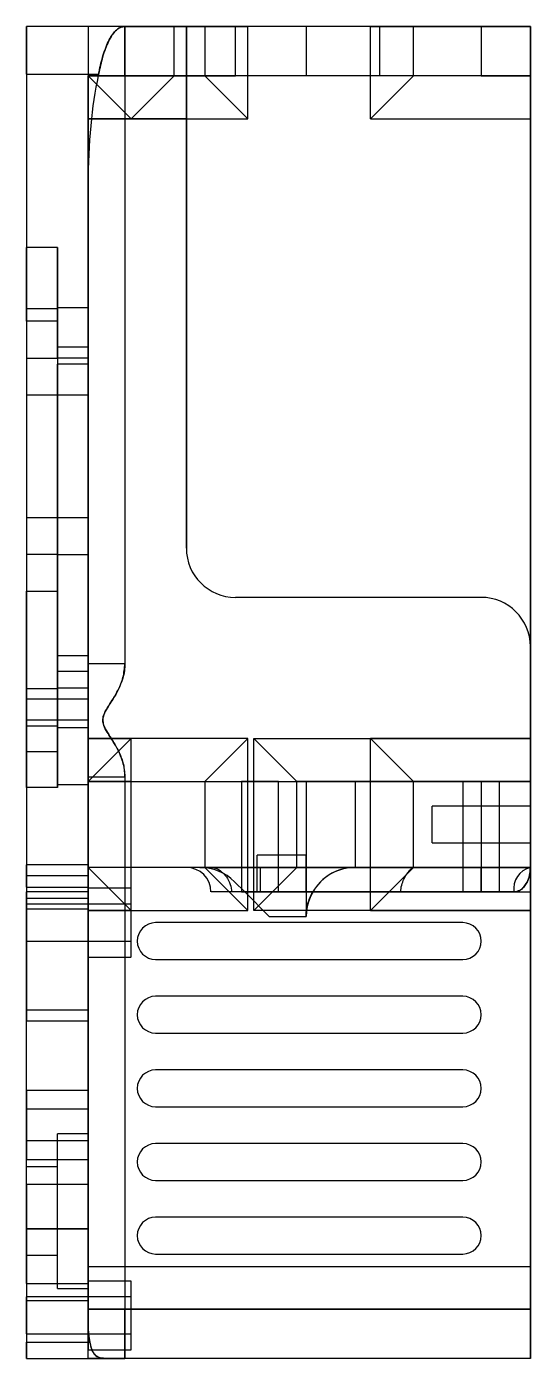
# Model space of a CAD drawing. Header units: millimetres. Extents: x -67 to 338, y -112 to 327.
# Drawn here: x -41.1 to -0.1, y 63.7 to 172.2 of the extents above; entities that cross this region are included whole.
import ezdxf

# ---------------------------------------------------------------- set-up
doc = ezdxf.new("R2010")
doc.units = ezdxf.units.MM

msp = doc.modelspace()

# ---------------------------------------------------------------- linework, layer by layer
at = {"color": 7, "linetype": 'Continuous', "lineweight": 25}
for p, q in [((-41.124, 168.325), (-41.124, 172.187)), ((-41.124, 172.187), (-41.124, 168.325)), ((-33.154, 172.187), (-41.124, 172.187)), ((-36.124, 172.187), (-36.124, 168.187)), ((-29.128, 172.187), (-36.121, 172.187)), ((-33.154, 172.187), (-33.124, 172.187)), ((-33.124, 172.187), (-33.154, 172.187)), ((-33.124, 172.187), (-23.124, 172.187)), ((-32.624, 172.187), (-33.124, 172.187)), ((-33.124, 168.187), (-33.124, 172.187)), ((-33.124, 172.187), (-33.124, 168.187)), ((-28.124, 172.187), (-32.624, 172.187)), ((-29.124, 168.187), (-29.124, 172.187)), ((-24.124, 172.187), (-28.124, 172.187)), ((-28.124, 172.187), (-28.124, 168.187)), ((-28.124, 168.187), (-28.124, 172.187)), ((-26.624, 172.187), (-26.624, 168.187)), ((-23.124, 172.187), (-26.624, 172.187)), ((-4.124, 172.187), (-24.124, 172.187)), ((-24.124, 168.187), (-24.124, 172.187)), ((-13.124, 172.187), (-23.124, 172.187)), ((-23.124, 164.687), (-23.124, 172.187)), ((-23.124, 168.187), (-23.124, 172.187)), ((-18.374, 172.187), (-18.374, 168.187)), ((-12.374, 172.187), (-18.374, 172.187)), ((-13.124, 172.187), (-9.624, 172.187)), ((-13.124, 172.187), (-0.124, 172.187)), ((-13.124, 164.687), (-13.124, 172.187)), ((-13.124, 168.187), (-13.124, 172.187)), ((-0.124, 172.187), (-12.374, 172.187)), ((-12.374, 168.187), (-12.374, 172.187)), ((-9.624, 168.187), (-9.624, 172.187)), ((-0.124, 172.187), (-4.124, 172.187)), ((-4.124, 172.187), (-4.124, 168.187)), ((-0.124, 172.187), (-0.124, 168.187)), ((-0.124, 168.187), (-0.124, 172.187)), ((-41.124, 168.325), (-41.124, 117.394)), ((-41.124, 168.325), (-35.271, 168.325)), ((-36.124, 168.187), (-36.124, 164.687)), ((-36.124, 164.687), (-36.124, 168.187)), ((-36.124, 168.187), (-29.124, 168.187)), ((-26.624, 168.187), (-36.124, 168.187)), ((-36.124, 168.187), (-32.624, 164.687)), ((-35.271, 168.325), (-35.3, 168.187)), ((-35.3, 168.187), (-35.271, 168.325)), ((-35.3, 168.187), (-33.124, 168.187)), ((-35.3, 168.187), (-33.124, 168.187)), ((-0.124, 168.187), (-33.124, 168.187)), ((-33.124, 168.187), (-33.124, 120.304)), ((-33.124, 168.187), (-28.124, 168.187)), ((-32.624, 164.687), (-29.124, 168.187)), ((-29.124, 168.187), (-28.124, 168.187)), ((-28.124, 129.687), (-28.124, 168.187)), ((-28.124, 168.187), (-24.124, 168.187)), ((-28.124, 168.187), (-28.124, 164.687)), ((-23.124, 168.187), (-26.624, 168.187)), ((-23.124, 164.687), (-26.624, 168.187)), ((-4.124, 168.187), (-24.124, 168.187)), ((-13.124, 168.187), (-23.124, 168.187)), ((-12.374, 168.187), (-18.374, 168.187)), ((-9.624, 168.187), (-13.124, 168.187)), ((-9.624, 168.187), (-13.124, 164.687)), ((-0.124, 168.187), (-12.374, 168.187)), ((-0.124, 168.187), (-9.624, 168.187)), ((-4.124, 168.187), (-0.124, 168.187)), ((-0.124, 164.687), (-0.124, 168.187)), ((-0.124, 168.187), (-0.124, 67.687)), ((-36.124, 164.687), (-36.124, 114.187)), ((-36.124, 142.187), (-36.124, 164.687)), ((-36.124, 164.687), (-23.124, 164.687)), ((-32.624, 164.687), (-36.124, 164.687)), ((-28.124, 164.687), (-32.624, 164.687)), ((-28.124, 164.687), (-28.124, 129.687)), ((-13.124, 164.687), (-0.124, 164.687)), ((-0.124, 114.187), (-0.124, 164.687)), ((-36.124, 117.394), (-36.124, 159.348)), ((-36.124, 159.348), (-36.124, 120.304)), ((-41.124, 154.187), (-41.124, 149.187)), ((-41.124, 149.187), (-41.124, 154.187)), ((-38.624, 154.187), (-41.124, 154.187)), ((-38.624, 149.187), (-38.624, 154.187)), ((-38.624, 154.187), (-38.624, 149.187)), ((-38.624, 149.187), (-41.124, 149.187)), ((-41.124, 148.187), (-41.124, 149.187)), ((-41.124, 149.187), (-41.124, 115.187)), ((-36.124, 149.287), (-38.624, 149.287)), ((-36.124, 149.287), (-38.624, 149.287)), ((-38.624, 146.09), (-38.624, 149.284)), ((-38.624, 146.09), (-38.624, 149.284)), ((-38.624, 148.187), (-38.624, 149.187)), ((-38.624, 149.187), (-38.624, 115.187)), ((-36.124, 146.09), (-36.124, 149.284)), ((-36.124, 146.09), (-36.124, 149.284)), ((-38.624, 148.187), (-41.124, 148.187)), ((-41.124, 148.187), (-41.124, 145.187)), ((-38.624, 145.187), (-38.624, 148.187)), ((-38.624, 146.087), (-36.124, 146.087)), ((-38.624, 146.087), (-36.124, 146.087)), ((-41.124, 145.187), (-41.124, 142.187)), ((-41.124, 145.187), (-38.624, 145.187)), ((-36.124, 145.187), (-38.624, 145.187)), ((-38.624, 145.187), (-38.624, 142.187)), ((-36.124, 144.687), (-38.624, 144.687)), ((-38.624, 119.7), (-38.624, 144.675)), ((-36.124, 142.187), (-36.124, 145.174)), ((-36.124, 119.7), (-36.124, 144.675)), ((-41.124, 142.187), (-41.124, 132.187)), ((-41.124, 142.187), (-36.124, 142.187)), ((-38.624, 132.187), (-38.624, 142.187)), ((-38.624, 142.187), (-36.124, 142.187)), ((-36.124, 132.187), (-36.124, 142.187)), ((-41.124, 132.187), (-41.124, 129.187)), ((-41.124, 132.187), (-36.124, 132.187)), ((-38.624, 132.187), (-38.624, 129.187)), ((-38.624, 132.187), (-36.124, 132.187)), ((-36.124, 132.187), (-36.124, 129.2)), ((-36.124, 114.187), (-36.124, 132.187)), ((-41.124, 129.187), (-41.124, 126.187)), ((-38.624, 129.187), (-41.124, 129.187)), ((-38.624, 129.187), (-36.124, 129.187)), ((-38.624, 126.187), (-38.624, 129.187)), ((-41.124, 115.187), (-41.124, 126.187)), ((-41.124, 126.187), (-38.624, 126.187)), ((-38.624, 115.187), (-38.624, 126.187)), ((-4.124, 125.687), (-24.124, 125.687)), ((-0.124, 121.687), (-0.124, 114.187)), ((-0.124, 67.687), (-0.124, 121.687)), ((-36.124, 120.937), (-38.624, 120.937)), ((-36.124, 120.937), (-38.624, 120.937)), ((-38.624, 110.44), (-38.624, 120.934)), ((-38.624, 110.44), (-38.624, 120.934)), ((-36.124, 120.925), (-36.124, 110.45)), ((-36.124, 110.45), (-36.124, 120.925)), ((-38.624, 119.687), (-36.124, 119.687)), ((-36.124, 111.071), (-36.124, 120.304)), ((-36.124, 120.304), (-36.124, 111.071)), ((-36.124, 120.304), (-33.124, 120.304)), ((-36.124, 120.304), (-33.124, 120.304)), ((-36.124, 118.287), (-38.624, 118.287)), ((-36.124, 118.287), (-38.624, 118.287)), ((-38.624, 115.09), (-38.624, 118.284)), ((-38.624, 115.09), (-38.624, 118.284)), ((-36.124, 115.09), (-36.124, 118.284)), ((-36.124, 115.09), (-36.124, 118.284)), ((-38.624, 118.237), (-41.124, 118.237)), ((-38.624, 118.237), (-41.124, 118.237)), ((-41.124, 113.14), (-41.124, 118.234)), ((-41.124, 113.14), (-41.124, 118.234)), ((-41.124, 117.394), (-41.124, 115.687)), ((-41.124, 115.687), (-41.124, 117.394)), ((-36.124, 117.394), (-41.124, 117.394)), ((-38.624, 113.14), (-38.624, 118.234)), ((-38.624, 113.14), (-38.624, 118.234)), ((-36.124, 115.687), (-36.124, 117.394)), ((-36.124, 117.394), (-36.124, 115.687)), ((-41.124, 115.687), (-41.124, 103.887)), ((-36.124, 115.687), (-41.124, 115.687)), ((-41.124, 110.187), (-41.124, 115.187)), ((-41.124, 115.187), (-41.124, 110.187)), ((-38.624, 115.187), (-41.124, 115.187)), ((-38.624, 115.187), (-38.624, 110.187)), ((-38.624, 110.187), (-38.624, 115.187)), ((-38.624, 115.087), (-36.124, 115.087)), ((-38.624, 115.087), (-36.124, 115.087)), ((-36.124, 103.887), (-36.124, 115.687)), ((-36.124, 114.187), (-36.124, 110.687)), ((-36.124, 110.687), (-36.124, 114.187)), ((-23.124, 114.187), (-36.124, 114.187)), ((-36.124, 114.187), (-32.624, 114.187)), ((-32.624, 114.187), (-36.124, 110.687)), ((-32.624, 100.187), (-32.624, 114.187)), ((-26.624, 110.687), (-23.124, 114.187)), ((-23.124, 100.187), (-23.124, 114.187)), ((-22.624, 100.187), (-22.624, 114.187)), ((-22.624, 114.187), (-0.124, 114.187)), ((-19.124, 110.687), (-22.624, 114.187)), ((-0.124, 114.187), (-13.124, 114.187)), ((-13.124, 100.187), (-13.124, 114.187)), ((-13.124, 114.187), (-9.624, 110.687)), ((-0.124, 110.687), (-0.124, 114.187)), ((-0.124, 114.187), (-0.124, 110.687)), ((-41.124, 113.137), (-38.624, 113.137)), ((-41.124, 113.137), (-38.624, 113.137)), ((-36.124, 111.071), (-36.124, 67.687)), ((-36.124, 111.071), (-33.124, 111.071)), ((-36.124, 111.071), (-33.124, 111.071)), ((-36.124, 110.687), (-36.124, 103.687)), ((-32.624, 110.687), (-36.124, 110.687)), ((-36.124, 110.687), (-26.624, 110.687)), ((-33.124, 111.071), (-33.124, 67.687)), ((-32.624, 110.687), (-22.624, 110.687)), ((-32.624, 103.687), (-32.624, 110.687)), ((-26.624, 110.687), (-26.624, 103.687)), ((-26.624, 110.687), (-23.124, 110.687)), ((-23.624, 110.687), (-23.624, 101.687)), ((-20.624, 110.687), (-23.624, 110.687)), ((-23.124, 110.687), (-13.124, 110.687)), ((-23.124, 101.687), (-23.124, 110.687)), ((-22.624, 110.687), (-19.124, 110.687)), ((-22.624, 103.687), (-22.624, 110.687)), ((-20.624, 101.687), (-20.624, 110.687)), ((-19.124, 103.687), (-19.124, 110.687)), ((-0.124, 110.687), (-19.124, 110.687)), ((-18.374, 110.687), (-14.374, 110.687)), ((-14.374, 110.687), (-18.374, 110.687)), ((-18.374, 110.687), (-18.374, 99.687)), ((-14.374, 110.687), (-4.124, 110.687)), ((-14.374, 110.687), (-14.374, 103.687)), ((-13.124, 110.687), (-9.624, 110.687)), ((-13.124, 101.687), (-13.124, 110.687)), ((-9.624, 103.687), (-9.624, 110.687)), ((-9.624, 110.687), (-0.124, 110.687)), ((-5.624, 110.687), (-5.624, 101.687)), ((-2.624, 110.687), (-5.624, 110.687)), ((-0.124, 110.687), (-4.124, 110.687)), ((-4.124, 110.687), (-0.124, 110.687)), ((-4.124, 110.687), (-4.124, 103.687)), ((-2.624, 101.687), (-2.624, 110.687)), ((-0.124, 103.687), (-0.124, 110.687)), ((-38.624, 110.187), (-41.124, 110.187)), ((-38.624, 110.437), (-36.124, 110.437)), ((-38.624, 110.437), (-36.124, 110.437)), ((-0.124, 108.687), (-8.124, 108.687)), ((-0.124, 108.687), (-8.124, 108.687)), ((-8.124, 105.687), (-8.124, 108.687)), ((-8.124, 105.687), (-8.124, 108.687)), ((-0.124, 105.687), (-0.124, 108.687)), ((-0.124, 105.687), (-0.124, 108.687)), ((-8.124, 105.687), (-0.124, 105.687)), ((-8.124, 105.687), (-0.124, 105.687)), ((-18.374, 104.687), (-22.374, 104.687)), ((-18.374, 104.687), (-22.374, 104.687)), ((-22.374, 101.687), (-22.374, 104.687)), ((-22.374, 101.687), (-22.374, 104.687)), ((-18.374, 101.687), (-18.374, 104.687)), ((-18.374, 101.687), (-18.374, 104.687)), ((-41.124, 103.887), (-41.124, 102.987)), ((-41.124, 102.987), (-41.124, 103.887)), ((-36.124, 103.887), (-41.124, 103.887)), ((-36.124, 102.987), (-36.124, 103.887)), ((-36.124, 103.887), (-36.124, 102.987)), ((-26.624, 103.687), (-36.124, 103.687)), ((-32.624, 103.687), (-36.124, 103.687)), ((-36.124, 100.187), (-36.124, 103.687)), ((-36.124, 103.687), (-36.124, 100.187)), ((-36.124, 103.687), (-32.624, 100.187)), ((-22.624, 103.687), (-32.624, 103.687)), ((-22.124, 103.687), (-28.117, 103.687)), ((-27.031, 103.687), (-14.374, 103.687)), ((-26.624, 103.687), (-26.033, 103.687)), ((-23.124, 100.187), (-26.624, 103.687)), ((-19.124, 103.687), (-22.624, 103.687)), ((-22.624, 100.187), (-19.124, 103.687)), ((-4.124, 103.687), (-22.124, 103.687)), ((-22.124, 103.687), (-22.124, 101.687)), ((-19.124, 103.687), (-0.124, 103.687)), ((-14.374, 103.687), (-4.124, 103.687)), ((-9.624, 103.687), (-13.124, 100.187)), ((-9.66, 103.687), (-9.624, 103.687)), ((-9.66, 103.687), (-4.124, 103.687)), ((-0.124, 103.687), (-9.624, 103.687)), ((-0.124, 103.687), (-4.124, 103.687)), ((-4.124, 103.687), (-0.124, 103.687)), ((-4.124, 103.687), (-0.124, 103.687)), ((-0.124, 103.687), (-4.124, 103.687)), ((-4.124, 103.687), (-4.124, 101.687)), ((-4.124, 101.687), (-4.124, 103.687)), ((-0.124, 101.687), (-0.124, 103.687)), ((-0.124, 100.187), (-0.124, 103.687)), ((-0.124, 103.687), (-0.124, 100.187)), ((-41.124, 102.087), (-41.124, 102.987)), ((-41.124, 102.987), (-41.124, 102.087)), ((-36.124, 102.987), (-41.124, 102.987)), ((-41.124, 102.087), (-41.124, 92.087)), ((-41.124, 102.087), (-36.124, 102.087)), ((-36.124, 102.087), (-36.124, 102.987)), ((-36.124, 102.987), (-36.124, 102.087)), ((-36.124, 92.087), (-36.124, 102.087)), ((-23.374, 101.687), (-24.203, 102.516)), ((-24.203, 102.516), (-23.374, 101.687)), ((-36.124, 101.687), (-41.124, 101.687)), ((-41.124, 69.78), (-41.124, 101.684)), ((-41.124, 101.187), (-41.124, 100.287)), ((-41.124, 101.187), (-41.124, 100.287)), ((-41.124, 100.287), (-41.124, 101.187)), ((-41.124, 100.287), (-41.124, 101.187)), ((-41.124, 101.187), (-36.124, 101.187)), ((-32.624, 101.987), (-36.124, 101.987)), ((-32.624, 101.987), (-36.124, 101.987)), ((-36.124, 101.984), (-36.124, 96.39)), ((-36.124, 101.984), (-36.124, 96.39)), ((-36.124, 69.78), (-36.124, 101.684)), ((-36.124, 100.287), (-36.124, 101.187)), ((-36.124, 101.187), (-36.124, 100.287)), ((-36.124, 100.287), (-36.124, 101.187)), ((-36.124, 101.187), (-36.124, 100.287)), ((-32.624, 96.39), (-32.624, 101.984)), ((-32.624, 96.39), (-32.624, 101.984)), ((-22.124, 101.687), (-26.118, 101.687)), ((-23.124, 101.687), (-24.444, 101.687)), ((-23.624, 101.687), (-20.624, 101.687)), ((-21.374, 99.687), (-23.374, 101.687)), ((-23.374, 101.687), (-17.839, 101.687)), ((-23.374, 101.687), (-21.374, 99.687)), ((-13.124, 101.687), (-23.124, 101.687)), ((-22.374, 101.687), (-18.374, 101.687)), ((-22.374, 101.687), (-18.374, 101.687)), ((-22.124, 101.687), (-4.124, 101.687)), ((-10.675, 101.687), (-13.124, 101.687)), ((-4.124, 101.687), (-10.675, 101.687)), ((-5.624, 101.687), (-2.624, 101.687)), ((-4.124, 101.687), (-1.458, 101.687)), ((-1.458, 101.687), (-4.124, 101.687)), ((-1.458, 101.687), (-0.124, 101.687)), ((-32.624, 100.687), (-41.124, 100.687)), ((-32.624, 100.687), (-41.124, 100.687)), ((-41.124, 97.687), (-41.124, 100.687)), ((-41.124, 97.687), (-41.124, 100.687)), ((-41.124, 77.876), (-41.124, 100.287)), ((-41.124, 92.087), (-41.124, 100.287)), ((-36.124, 100.287), (-41.124, 100.287)), ((-36.124, 77.876), (-36.124, 100.287)), ((-36.124, 100.287), (-36.124, 92.087)), ((-36.124, 100.187), (-36.124, 71.151)), ((-36.124, 100.187), (-23.124, 100.187)), ((-32.624, 100.187), (-36.124, 100.187)), ((-32.624, 97.687), (-32.624, 100.687)), ((-32.624, 97.687), (-32.624, 100.687)), ((-0.124, 100.187), (-22.624, 100.187)), ((-13.124, 100.187), (-0.124, 100.187)), ((-0.124, 71.151), (-0.124, 100.187)), ((-5.624, 99.187), (-30.624, 99.187)), ((-21.374, 99.687), (-18.374, 99.687)), ((-41.124, 97.687), (-32.624, 97.687)), ((-41.124, 97.687), (-32.624, 97.687)), ((-36.124, 96.387), (-32.624, 96.387)), ((-36.124, 96.387), (-32.624, 96.387)), ((-30.624, 96.187), (-5.624, 96.187)), ((-5.624, 93.187), (-30.624, 93.187)), ((-41.124, 92.087), (-41.124, 91.187)), ((-41.124, 91.187), (-41.124, 92.087)), ((-41.124, 92.087), (-41.124, 91.187)), ((-41.124, 92.087), (-36.124, 92.087)), ((-41.124, 91.187), (-41.124, 92.087)), ((-41.124, 91.187), (-36.124, 91.187)), ((-36.124, 92.087), (-36.124, 91.187)), ((-36.124, 92.087), (-36.124, 91.187)), ((-36.124, 91.187), (-36.124, 92.087)), ((-36.124, 91.187), (-36.124, 92.087)), ((-30.624, 90.187), (-5.624, 90.187)), ((-5.624, 87.187), (-30.624, 87.187)), ((-41.124, 85.537), (-41.124, 79.914)), ((-41.124, 85.537), (-36.124, 85.537)), ((-36.124, 85.537), (-36.124, 79.914)), ((-36.124, 83.987), (-41.124, 83.987)), ((-41.124, 74.262), (-41.124, 83.984)), ((-36.124, 74.262), (-36.124, 83.984)), ((-30.624, 84.187), (-5.624, 84.187)), ((-41.124, 81.438), (-36.124, 81.438)), ((-36.124, 81.987), (-38.624, 81.987)), ((-38.624, 69.39), (-38.624, 81.984)), ((-36.124, 69.39), (-36.124, 81.984)), ((-5.624, 81.187), (-30.624, 81.187)), ((-41.124, 79.902), (-36.124, 79.902)), ((-38.624, 79.287), (-41.124, 79.287)), ((-41.124, 72.09), (-41.124, 79.284)), ((-38.624, 72.09), (-38.624, 79.284)), ((-30.624, 78.187), (-5.624, 78.187)), ((-41.124, 74.202), (-41.124, 77.876)), ((-41.124, 77.876), (-41.124, 74.202)), ((-41.124, 77.876), (-36.124, 77.876)), ((-36.124, 74.202), (-36.124, 77.876)), ((-36.124, 77.876), (-36.124, 74.202)), ((-5.624, 75.187), (-30.624, 75.187)), ((-41.124, 74.262), (-41.124, 68.405)), ((-41.124, 74.262), (-36.124, 74.262)), ((-41.124, 74.202), (-41.124, 65.013)), ((-36.124, 74.202), (-41.124, 74.202)), ((-36.124, 74.262), (-36.124, 68.405)), ((-36.124, 66.335), (-36.124, 74.202)), ((-41.124, 72.087), (-38.624, 72.087)), ((-30.624, 72.187), (-5.624, 72.187)), ((-36.124, 67.687), (-36.124, 71.151)), ((-36.124, 71.151), (-36.124, 67.687)), ((-0.124, 71.151), (-36.124, 71.151)), ((-0.124, 67.687), (-0.124, 71.151)), ((-0.124, 71.151), (-0.124, 67.687)), ((-41.124, 69.78), (-36.124, 69.78)), ((-32.624, 69.987), (-36.124, 69.987)), ((-32.624, 69.987), (-36.124, 69.987)), ((-36.124, 69.984), (-36.124, 64.39)), ((-36.124, 69.984), (-36.124, 64.39)), ((-32.624, 64.39), (-32.624, 69.984)), ((-32.624, 64.39), (-32.624, 69.984)), ((-32.624, 68.687), (-41.124, 68.687)), ((-32.624, 68.687), (-41.124, 68.687)), ((-41.124, 65.687), (-41.124, 68.687)), ((-41.124, 65.687), (-41.124, 68.687)), ((-41.124, 68.404), (-36.124, 68.404)), ((-38.624, 69.387), (-36.124, 69.387)), ((-32.624, 65.687), (-32.624, 68.687)), ((-32.624, 65.687), (-32.624, 68.687)), ((-36.124, 63.687), (-36.124, 67.687)), ((-36.124, 67.687), (-36.124, 66.335)), ((-36.124, 66.335), (-36.124, 67.687)), ((-0.124, 67.687), (-36.124, 67.687)), ((-36.124, 67.687), (-33.124, 67.687)), ((-36.124, 67.687), (-33.124, 67.687)), ((-33.124, 67.687), (-0.124, 67.687)), ((-33.124, 63.687), (-33.124, 67.687)), ((-33.124, 67.687), (-33.124, 63.687)), ((-0.124, 67.687), (-0.124, 63.687)), ((-0.124, 63.687), (-0.124, 67.687)), ((-0.124, 63.687), (-0.124, 67.687)), ((-41.124, 65.687), (-32.624, 65.687)), ((-41.124, 65.687), (-32.624, 65.687)), ((-41.124, 65.013), (-41.124, 63.687)), ((-41.124, 63.687), (-41.124, 65.013)), ((-41.124, 65.013), (-35.973, 65.013)), ((-36.124, 64.387), (-32.624, 64.387)), ((-36.124, 64.387), (-32.624, 64.387)), ((-41.124, 63.687), (-34.771, 63.687)), ((-0.124, 63.687), (-36.124, 63.687)), ((-0.124, 63.687), (-33.124, 63.687))]:
    msp.add_line(p, q, dxfattribs=at)
for centre, radius, start, end in [((-24.124, 129.687), 4, 180, 270), ((-24.124, 129.687), 4, 180, 270), ((-4.124, 121.687), 4, 0, 90), ((-4.124, 121.687), 4, 0, 90), ((-28.124, 101.687), 2, 0, 90), ((-27.031, 99.687), 4, 45, 90), ((-14.374, 99.687), 4, 90, 180), ((-14.374, 99.687), 4, 90, 150), ((0.292, 101.965), 1.772, 103.60054, 189.01932), ((-30.624, 97.687), 1.5, 90, 270), ((-30.624, 97.687), 1.5, 90, 270), ((-30.624, 97.687), 1.5, 90, 270), ((-30.624, 97.687), 1.5, 90, 270), ((-5.624, 97.687), 1.5, 270, 90), ((-5.624, 97.687), 1.5, 270, 90), ((-5.624, 97.687), 1.5, 270, 90), ((-5.624, 97.687), 1.5, 270, 90), ((-30.624, 91.687), 1.5, 90, 270), ((-30.624, 91.687), 1.5, 90, 270), ((-30.624, 91.687), 1.5, 90, 270), ((-30.624, 91.687), 1.5, 90, 270), ((-5.624, 91.687), 1.5, 270, 90), ((-5.624, 91.687), 1.5, 270, 90), ((-5.624, 91.687), 1.5, 270, 90), ((-5.624, 91.687), 1.5, 270, 90), ((-30.624, 85.687), 1.5, 90, 270), ((-30.624, 85.687), 1.5, 90, 270), ((-30.624, 85.687), 1.5, 90, 270), ((-30.624, 85.687), 1.5, 90, 270), ((-5.624, 85.687), 1.5, 270, 90), ((-5.624, 85.687), 1.5, 270, 90), ((-5.624, 85.687), 1.5, 270, 90), ((-5.624, 85.687), 1.5, 270, 90), ((-30.624, 79.687), 1.5, 90, 270), ((-30.624, 79.687), 1.5, 90, 270), ((-30.624, 79.687), 1.5, 90, 270), ((-30.624, 79.687), 1.5, 90, 270), ((-5.624, 79.687), 1.5, 270, 90), ((-5.624, 79.687), 1.5, 270, 90), ((-5.624, 79.687), 1.5, 270, 90), ((-5.624, 79.687), 1.5, 270, 90), ((-30.624, 73.687), 1.5, 90, 270), ((-30.624, 73.687), 1.5, 90, 270), ((-30.624, 73.687), 1.5, 90, 270), ((-30.624, 73.687), 1.5, 90, 270), ((-5.624, 73.687), 1.5, 270, 90), ((-5.624, 73.687), 1.5, 270, 90), ((-5.624, 73.687), 1.5, 270, 90), ((-5.624, 73.687), 1.5, 270, 90)]:
    msp.add_arc(centre, radius, start, end, dxfattribs=at)
msp.add_ellipse((-33.124, 159.348), major_axis=(0, 12.839), ratio=0.2336642, start_param=0.8114496, end_param=1.5707963, dxfattribs=at)
msp.add_ellipse((-33.124, 159.348), major_axis=(0, 12.839), ratio=0.2336642, start_param=0.8114496, end_param=1.5707963, dxfattribs=at)
for points, knots in [([(-33.154, 172.187), (-33.158, 172.187), (-33.168, 172.187), (-33.184, 172.187), (-33.206, 172.187), (-33.265, 172.184), (-33.405, 172.163), (-33.625, 172.074), (-33.904, 171.854), (-34.188, 171.501), (-34.465, 171.01), (-34.718, 170.407), (-34.933, 169.747), (-35.119, 169.046), (-35.22, 168.567), (-35.271, 168.325)], [0, 0, 0, 0, 0.0027542, 0.0069995, 0.0134461, 0.0235649, 0.0685055, 0.1747585, 0.2828974, 0.4083323, 0.5370993, 0.6589042, 0.7840078, 0.8908313, 1, 1, 1, 1]), ([(-35.271, 168.325), (-35.221, 168.562), (-35.12, 169.041), (-34.936, 169.736), (-34.72, 170.401), (-34.469, 171), (-34.191, 171.497), (-33.908, 171.85), (-33.627, 172.073), (-33.407, 172.163), (-33.265, 172.184), (-33.206, 172.187), (-33.184, 172.187), (-33.168, 172.187), (-33.158, 172.187), (-33.154, 172.187)], [0, 0, 0, 0, 0.1068143, 0.2159921, 0.3377764, 0.4629007, 0.5883135, 0.7171027, 0.8233498, 0.9314945, 0.9764351, 0.9865539, 0.9930006, 0.9972458, 1, 1, 1, 1]), ([(-33.124, 120.304), (-33.125, 120.256), (-33.13, 119.798), (-33.27, 119.099), (-33.61, 118.265), (-34.027, 117.499), (-34.492, 116.816), (-34.844, 116.187), (-34.954, 115.714), (-34.859, 115.198), (-34.546, 114.658), (-34.099, 113.977), (-33.634, 113.181), (-33.221, 112.186), (-33.158, 111.457), (-33.124, 111.071)], [0, 0, 0, 0, 0.0143569, 0.1366884, 0.2094103, 0.2831403, 0.3965813, 0.4564072, 0.4974277, 0.538669, 0.6095544, 0.6819195, 0.7825318, 0.8849459, 1, 1, 1, 1]), ([(-33.124, 111.071), (-33.125, 111.119), (-33.13, 111.576), (-33.27, 112.276), (-33.61, 113.11), (-34.027, 113.875), (-34.492, 114.558), (-34.844, 115.187), (-34.954, 115.661), (-34.859, 116.176), (-34.546, 116.716), (-34.099, 117.397), (-33.634, 118.193), (-33.221, 119.188), (-33.158, 119.918), (-33.124, 120.304)], [0, 0, 0, 0, 0.0143569, 0.1366884, 0.2094103, 0.2831403, 0.3965813, 0.4564072, 0.4974277, 0.538669, 0.6095544, 0.6819195, 0.7825318, 0.8849459, 1, 1, 1, 1]), ([(-26.033, 103.687), (-25.912, 103.669), (-25.67, 103.634), (-25.243, 103.352), (-24.839, 102.916), (-24.513, 102.343), (-24.466, 101.897), (-24.444, 101.687)], [0, 0, 0, 0, 0.1902537, 0.3801929, 0.5790893, 0.8021311, 1, 1, 1, 1]), ([(-10.675, 101.687), (-10.658, 101.875), (-10.625, 102.25), (-10.387, 102.804), (-10.077, 103.295), (-9.788, 103.63), (-9.698, 103.67), (-9.66, 103.687)], [0, 0, 0, 0, 0.1699475, 0.3385603, 0.5803438, 0.8231079, 1, 1, 1, 1]), ([(-1.458, 101.687), (-1.296, 101.715), (-0.995, 101.767), (-0.677, 102.045), (-0.408, 102.41), (-0.209, 102.901), (-0.134, 103.353), (-0.124, 103.618), (-0.124, 103.684), (-0.124, 103.687)], [0, 0, 0, 0, 0.1714845, 0.3186756, 0.4710568, 0.6947317, 0.923842, 0.996806, 1, 1, 1, 1]), ([(-0.124, 103.687), (-0.124, 103.684), (-0.124, 103.618), (-0.134, 103.358), (-0.208, 102.905), (-0.404, 102.417), (-0.674, 102.048), (-0.991, 101.768), (-1.296, 101.715), (-1.458, 101.687)], [0, 0, 0, 0, 0.0031941, 0.0761589, 0.3001862, 0.5289456, 0.6766775, 0.8285136, 1, 1, 1, 1]), ([(-17.839, 101.687), (-17.915, 101.543), (-18.07, 101.25), (-18.26, 100.7), (-18.365, 100.117), (-18.375, 99.742), (-18.375, 99.703), (-18.374, 99.687)], [0, 0, 0, 0, 0.1311148, 0.2666155, 0.5312048, 0.8130166, 1, 1, 1, 1]), ([(-18.374, 99.687), (-18.375, 99.698), (-18.375, 99.719), (-18.371, 99.89), (-18.35, 100.162), (-18.293, 100.525), (-18.175, 100.964), (-18.017, 101.363), (-17.881, 101.61), (-17.839, 101.687)], [0, 0, 0, 0, 0.154676, 0.3137614, 0.4684611, 0.6279819, 0.7759243, 0.9295663, 1, 1, 1, 1]), ([(-35.973, 65.013), (-36.013, 65.232), (-36.092, 65.671), (-36.114, 66.113), (-36.124, 66.335)], [0, 0, 0, 0, 0.4993934, 1, 1, 1, 1]), ([(-36.124, 66.335), (-36.114, 66.114), (-36.092, 65.672), (-36.013, 65.233), (-35.973, 65.013)], [0, 0, 0, 0, 0.4988427, 1, 1, 1, 1]), ([(-34.771, 63.687), (-34.904, 63.695), (-35.174, 63.71), (-35.454, 63.851), (-35.671, 64.088), (-35.851, 64.445), (-35.928, 64.806), (-35.973, 65.013)], [0, 0, 0, 0, 0.1908414, 0.3881308, 0.5673001, 0.7507707, 1, 1, 1, 1]), ([(-35.973, 65.013), (-35.94, 64.852), (-35.873, 64.527), (-35.715, 64.154), (-35.494, 63.879), (-35.2, 63.714), (-34.914, 63.696), (-34.771, 63.687)], [0, 0, 0, 0, 0.1905483, 0.3860278, 0.586728, 0.7936954, 1, 1, 1, 1]), ([(-33.124, 63.687), (-33.127, 63.687), (-33.415, 63.687), (-33.993, 63.687), (-34.512, 63.687), (-34.771, 63.687)], [0, 0, 0, 0, 0.0048155, 0.5019279, 1, 1, 1, 1]), ([(-34.771, 63.687), (-34.513, 63.687), (-33.994, 63.687), (-33.416, 63.687), (-33.127, 63.687), (-33.124, 63.687)], [0, 0, 0, 0, 0.4966322, 0.9951845, 1, 1, 1, 1])]:
    msp.add_open_spline(points, degree=3, knots=knots, dxfattribs=at)

doc.saveas('drawing.dxf')
